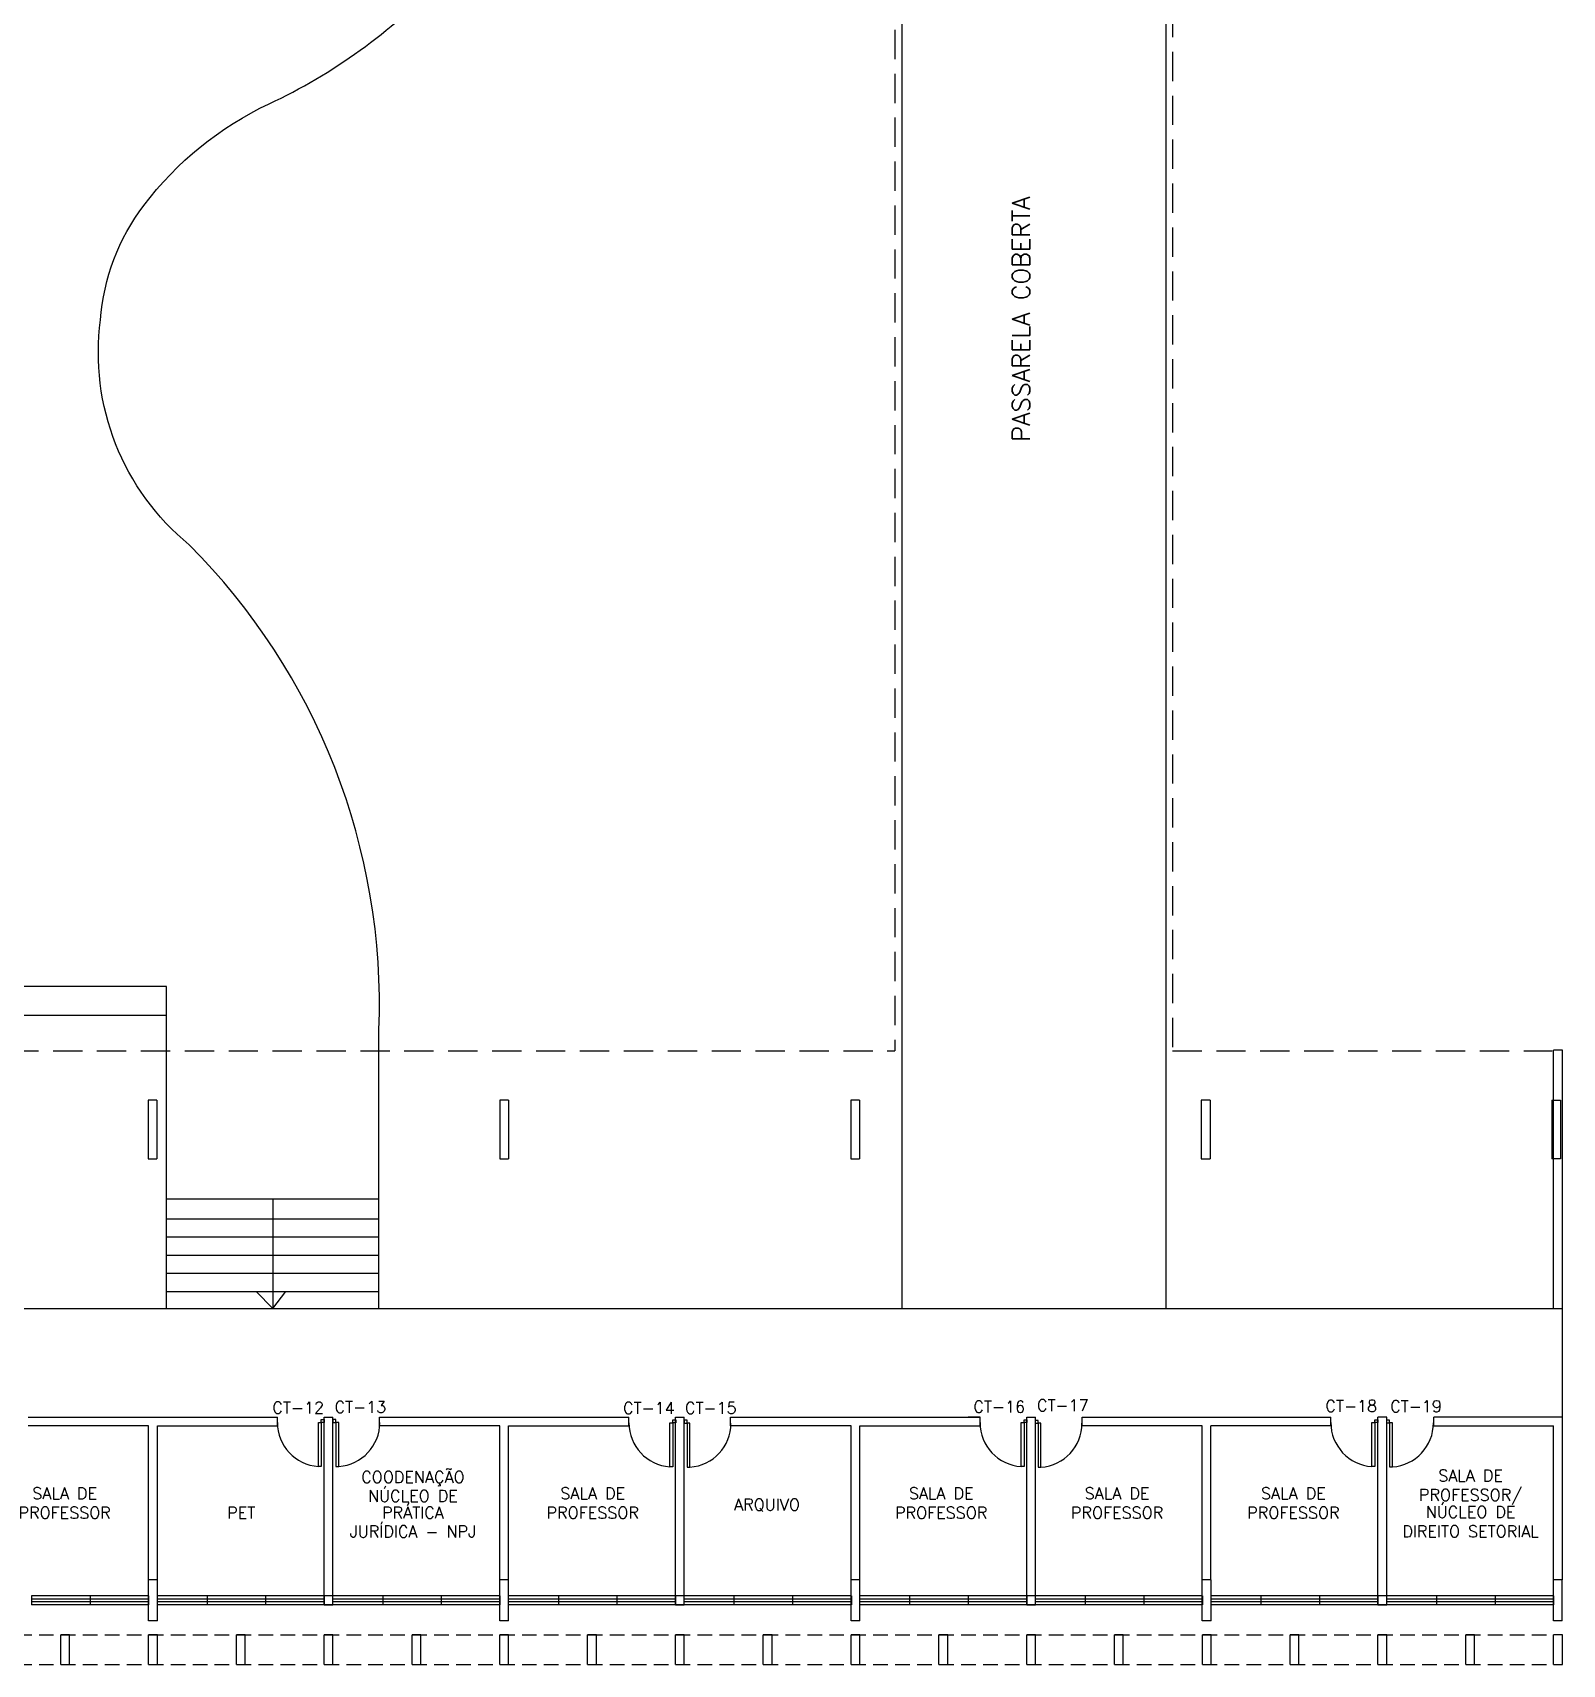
# Model space of a CAD drawing. Header units: millimetres. Extents: x -8036 to 2166, y 1122 to 16128.
# Drawn here: x 2126.18 to 2152.31, y 1130.11 to 1157.99 of the extents above; entities that cross this region are included whole.
import ezdxf
from ezdxf.enums import TextEntityAlignment as Align

# ---------------------------------------------------------------- set-up
doc = ezdxf.new("R2010")
doc.units = ezdxf.units.MM
doc.linetypes.add('DASHED', pattern=[0.75, 0.5, -0.25])
doc.linetypes.add('HIDDEN', pattern=[0.375, 0.25, -0.125])
for name, color, linetype in [('ALVE', 2, 'Continuous'), ('ENDEREÇO', 2, 'Continuous'), ('ESQUADRIA', 1, 'Continuous'), ('ESTRUTURA', 3, 'Continuous'), ('PISO', 1, 'Continuous'), ('PORTA', 2, 'Continuous'), ('PROJ', 1, 'HIDDEN'), ('TEXTO', 2, 'Continuous')]:
    doc.layers.add(name, color=color, linetype=linetype)
doc.styles.add('UNB-100', font='simplex.shx', dxfattribs={"height": 0.2})

# ---------------------------------------------------------------- blocks, each defined once
blk = doc.blocks.new('ESQ1', base_point=(1.096, 1.3))
for p, q in [((1.096, 1.3), (1.096, 1.45)), ((1.096, 1.45), (2.096, 1.45)), ((2.096, 1.394), (1.096, 1.394)), ((2.096, 1.3), (2.096, 1.45)), ((2.096, 1.351), (1.096, 1.351)), ((1.096, 1.3), (2.096, 1.3))]:
    blk.add_line(p, q)
blk = doc.blocks.new('PE', base_point=(61.3, 32.975))
at = {"linetype": 'Continuous'}
for p, q in [((61.35, 33), (61.35, 33.75)), ((61.35, 33.75), (61.4, 33.75)), ((61.4, 33.75), (61.4, 33)), ((61.3, 33), (61.35, 33)), ((61.3, 32.95), (61.3, 33)), ((61.35, 32.95), (61.3, 32.95)), ((61.35, 33), (61.35, 32.95)), ((61.4, 33), (61.35, 33))]:
    blk.add_line(p, q, dxfattribs=at)
blk.add_arc((61.35, 33.002), 0.75, 359.8725, 86.1776, dxfattribs=at)
blk = doc.blocks.new('PD', base_point=(61, 32.975))
at = {"linetype": 'Continuous'}
for p, q in [((60.9, 33.75), (60.9, 33)), ((60.95, 33.75), (60.9, 33.75)), ((60.95, 33), (60.95, 33.75)), ((60.9, 33), (60.95, 33)), ((60.95, 33), (60.95, 32.95)), ((61, 33), (60.95, 33)), ((60.95, 32.95), (61, 32.95)), ((61, 32.95), (61, 33))]:
    blk.add_line(p, q, dxfattribs=at)
blk.add_arc((60.95, 33.002), 0.75, 93.8224, 180.1275, dxfattribs=at)

msp = doc.modelspace()

# ---------------------------------------------------------------- linework, layer by layer
at = {"layer": 'ALVE', "linetype": 'Continuous'}
for p, q in [((2128.466, 1141.695), (2122.159, 1141.695)), ((2128.466, 1141.197), (2128.466, 1141.695)), ((2128.466, 1141.197), (2122.159, 1141.197)), ((2126.103, 1134.34), (2130.364, 1134.34)), ((2128.16, 1134.19), (2126.103, 1134.19)), ((2128.16, 1131.559), (2128.16, 1134.19)), ((2128.31, 1131.559), (2128.31, 1134.19)), ((2128.31, 1134.19), (2130.364, 1134.19)), ((2130.364, 1134.19), (2130.364, 1134.34)), ((2131.16, 1131.134), (2131.16, 1134.34)), ((2131.16, 1134.34), (2131.31, 1134.34)), ((2131.31, 1131.134), (2131.31, 1134.34)), ((2132.103, 1134.34), (2136.364, 1134.34)), ((2132.103, 1134.19), (2132.103, 1134.34)), ((2134.16, 1134.19), (2132.103, 1134.19)), ((2134.16, 1131.559), (2134.16, 1134.19)), ((2134.31, 1134.19), (2136.364, 1134.19)), ((2134.31, 1131.559), (2134.31, 1134.19)), ((2136.364, 1134.19), (2136.364, 1134.34)), ((2137.16, 1131.134), (2137.16, 1134.34)), ((2137.16, 1134.34), (2137.31, 1134.34)), ((2137.31, 1131.134), (2137.31, 1134.34)), ((2138.103, 1134.34), (2142.364, 1134.34)), ((2138.103, 1134.19), (2138.103, 1134.34)), ((2140.16, 1134.19), (2138.103, 1134.19)), ((2140.16, 1131.559), (2140.16, 1134.19)), ((2140.31, 1131.559), (2140.31, 1134.19)), ((2140.31, 1134.19), (2142.364, 1134.19)), ((2142.364, 1134.34), (2142.16, 1134.34)), ((2142.364, 1134.19), (2142.364, 1134.34)), ((2143.16, 1131.134), (2143.16, 1134.34)), ((2143.16, 1134.34), (2143.31, 1134.34)), ((2143.31, 1131.134), (2143.31, 1134.34)), ((2144.105, 1134.34), (2148.357, 1134.34)), ((2144.105, 1134.19), (2144.105, 1134.34)), ((2146.158, 1134.19), (2144.105, 1134.19)), ((2146.158, 1131.559), (2146.158, 1134.19)), ((2146.308, 1131.559), (2146.308, 1134.19)), ((2148.357, 1134.19), (2146.308, 1134.19)), ((2148.357, 1134.19), (2148.357, 1134.34)), ((2149.16, 1131.134), (2149.16, 1134.34)), ((2149.31, 1134.34), (2149.16, 1134.34)), ((2149.31, 1131.134), (2149.31, 1134.34)), ((2152.31, 1134.34), (2150.117, 1134.34)), ((2150.117, 1134.19), (2150.117, 1134.34)), ((2150.117, 1134.19), (2152.16, 1134.19)), ((2152.16, 1131.559), (2152.16, 1134.19)), ((2152.31, 1131.559), (2152.31, 1134.34))]:
    msp.add_line(p, q, dxfattribs=at)
at = {"layer": 'ESQUADRIA'}
for p, q in [((2128.16, 1131.284), (2127.16, 1131.284)), ((2127.16, 1131.284), (2127.16, 1131.134)), ((2127.16, 1131.233), (2128.16, 1131.233)), ((2127.16, 1131.19), (2128.16, 1131.19)), ((2128.16, 1131.134), (2127.16, 1131.134)), ((2128.16, 1131.284), (2128.16, 1131.134)), ((2128.16, 1131.284), (2128.16, 1131.134)), ((2128.16, 1131.134), (2128.16, 1131.134)), ((2129.16, 1131.284), (2128.31, 1131.284)), ((2128.31, 1131.233), (2129.16, 1131.233)), ((2128.31, 1131.19), (2129.16, 1131.19)), ((2129.16, 1131.134), (2128.31, 1131.134)), ((2129.16, 1131.284), (2129.16, 1131.134)), ((2130.16, 1131.284), (2130.16, 1131.134)), ((2131.16, 1131.284), (2130.16, 1131.284)), ((2130.16, 1131.233), (2131.16, 1131.233)), ((2130.16, 1131.19), (2131.16, 1131.19)), ((2131.16, 1131.134), (2130.16, 1131.134)), ((2132.16, 1131.284), (2131.31, 1131.284)), ((2131.31, 1131.233), (2132.16, 1131.233)), ((2131.31, 1131.19), (2132.16, 1131.19)), ((2132.16, 1131.134), (2131.31, 1131.134)), ((2132.16, 1131.284), (2132.16, 1131.134)), ((2133.16, 1131.284), (2133.16, 1131.134)), ((2134.16, 1131.284), (2133.16, 1131.284)), ((2133.16, 1131.233), (2134.16, 1131.233)), ((2133.16, 1131.19), (2134.16, 1131.19)), ((2134.16, 1131.134), (2133.16, 1131.134)), ((2134.16, 1131.284), (2134.16, 1131.134)), ((2134.16, 1131.284), (2134.16, 1131.134)), ((2134.162, 1131.134), (2134.16, 1131.134)), ((2135.16, 1131.284), (2134.31, 1131.284)), ((2134.31, 1131.233), (2135.16, 1131.233)), ((2134.31, 1131.19), (2135.16, 1131.19)), ((2135.16, 1131.134), (2134.312, 1131.134)), ((2135.16, 1131.284), (2135.16, 1131.134)), ((2137.16, 1131.284), (2136.16, 1131.284)), ((2136.16, 1131.284), (2136.16, 1131.134)), ((2136.16, 1131.233), (2137.16, 1131.233)), ((2136.16, 1131.19), (2137.16, 1131.19)), ((2137.16, 1131.134), (2136.16, 1131.134)), ((2138.16, 1131.284), (2137.31, 1131.284)), ((2137.31, 1131.233), (2138.16, 1131.233)), ((2137.31, 1131.19), (2138.16, 1131.19)), ((2138.16, 1131.134), (2137.31, 1131.134)), ((2138.16, 1131.284), (2138.16, 1131.134)), ((2140.16, 1131.284), (2139.16, 1131.284)), ((2139.16, 1131.284), (2139.16, 1131.134)), ((2139.16, 1131.233), (2140.16, 1131.233)), ((2139.16, 1131.19), (2140.16, 1131.19)), ((2140.16, 1131.134), (2139.16, 1131.134)), ((2140.16, 1131.284), (2140.16, 1131.134)), ((2140.16, 1131.284), (2140.16, 1131.134)), ((2140.16, 1131.134), (2140.16, 1131.134)), ((2140.166, 1131.284), (2140.166, 1131.134)), ((2141.16, 1131.284), (2140.31, 1131.284)), ((2140.31, 1131.233), (2141.16, 1131.233)), ((2140.31, 1131.19), (2141.16, 1131.19)), ((2141.16, 1131.134), (2140.31, 1131.134)), ((2141.16, 1131.284), (2141.16, 1131.134)), ((2142.16, 1131.284), (2142.16, 1131.134)), ((2143.16, 1131.284), (2142.16, 1131.284)), ((2142.16, 1131.233), (2143.16, 1131.233)), ((2142.16, 1131.19), (2143.16, 1131.19)), ((2143.16, 1131.134), (2142.16, 1131.134)), ((2144.16, 1131.284), (2143.31, 1131.284)), ((2143.31, 1131.233), (2144.16, 1131.233)), ((2143.31, 1131.19), (2144.16, 1131.19)), ((2144.16, 1131.134), (2143.31, 1131.134)), ((2144.16, 1131.284), (2144.16, 1131.134)), ((2146.16, 1131.284), (2145.16, 1131.284)), ((2145.16, 1131.284), (2145.16, 1131.134)), ((2145.16, 1131.233), (2146.16, 1131.233)), ((2145.16, 1131.19), (2146.16, 1131.19)), ((2146.16, 1131.134), (2145.16, 1131.134)), ((2146.16, 1131.284), (2146.16, 1131.134)), ((2147.16, 1131.134), (2146.309, 1131.134)), ((2147.16, 1131.284), (2146.31, 1131.284)), ((2146.31, 1131.233), (2147.16, 1131.233)), ((2146.31, 1131.19), (2147.16, 1131.19)), ((2149.16, 1131.284), (2148.16, 1131.284)), ((2148.16, 1131.233), (2149.16, 1131.233)), ((2148.16, 1131.19), (2149.16, 1131.19)), ((2149.16, 1131.134), (2148.16, 1131.134)), ((2150.16, 1131.284), (2149.31, 1131.284)), ((2149.31, 1131.233), (2150.16, 1131.233)), ((2149.31, 1131.19), (2150.16, 1131.19)), ((2150.16, 1131.134), (2149.31, 1131.134))]:
    msp.add_line(p, q, dxfattribs=at)
at = {"layer": 'ESQUADRIA', "linetype": 'Continuous'}
for p, q in [((2128.16, 1131.134), (2128.16, 1131.134)), ((2134.162, 1131.134), (2134.16, 1131.134)), ((2140.16, 1131.134), (2140.16, 1131.134))]:
    msp.add_line(p, q, dxfattribs=at)
at = {"layer": 'ESTRUTURA'}
for p, q in [((2128.151, 1139.754), (2128.151, 1138.752)), ((2128.301, 1139.754), (2128.301, 1138.752)), ((2134.158, 1139.754), (2134.158, 1138.752)), ((2134.308, 1139.754), (2134.308, 1138.752)), ((2140.154, 1139.754), (2140.154, 1138.752)), ((2140.304, 1139.754), (2140.304, 1138.752)), ((2146.142, 1139.754), (2146.142, 1138.752)), ((2146.292, 1139.754), (2146.292, 1138.752)), ((2152.13, 1139.754), (2152.13, 1138.752)), ((2152.28, 1139.754), (2152.28, 1138.752))]:
    msp.add_line(p, q, dxfattribs=at)
at = {"layer": 'ESTRUTURA', "linetype": 'Continuous'}
for p, q in [((2128.301, 1139.754), (2128.151, 1139.754)), ((2134.308, 1139.754), (2134.158, 1139.754)), ((2140.304, 1139.754), (2140.154, 1139.754)), ((2146.292, 1139.754), (2146.142, 1139.754)), ((2152.13, 1139.754), (2152.28, 1139.754)), ((2128.151, 1138.752), (2128.301, 1138.752)), ((2134.158, 1138.752), (2134.308, 1138.752)), ((2140.154, 1138.752), (2140.304, 1138.752)), ((2146.142, 1138.752), (2146.292, 1138.752)), ((2152.28, 1138.752), (2152.13, 1138.752)), ((2128.16, 1130.857), (2128.16, 1131.559)), ((2128.31, 1131.559), (2128.16, 1131.559)), ((2128.31, 1130.857), (2128.31, 1131.559)), ((2134.16, 1130.857), (2134.16, 1131.559)), ((2134.31, 1131.559), (2134.16, 1131.559)), ((2134.31, 1130.857), (2134.31, 1131.559)), ((2140.16, 1130.857), (2140.16, 1131.559)), ((2140.31, 1131.559), (2140.16, 1131.559)), ((2140.31, 1130.857), (2140.31, 1131.559)), ((2146.308, 1131.559), (2146.158, 1131.559)), ((2146.159, 1130.857), (2146.159, 1131.559)), ((2146.309, 1130.857), (2146.309, 1131.559)), ((2152.156, 1130.857), (2152.156, 1131.559)), ((2152.306, 1131.559), (2152.156, 1131.559)), ((2152.306, 1130.857), (2152.306, 1131.559)), ((2131.16, 1131.284), (2131.16, 1131.134)), ((2131.16, 1131.284), (2131.16, 1131.134)), ((2131.31, 1131.134), (2131.16, 1131.134)), ((2137.16, 1131.284), (2137.16, 1131.134)), ((2137.16, 1131.284), (2137.16, 1131.134)), ((2137.31, 1131.134), (2137.16, 1131.134)), ((2143.31, 1131.134), (2143.16, 1131.134)), ((2149.31, 1131.134), (2149.16, 1131.134)), ((2128.31, 1130.857), (2128.16, 1130.857)), ((2134.31, 1130.857), (2134.16, 1130.857)), ((2140.31, 1130.857), (2140.16, 1130.857)), ((2146.309, 1130.857), (2146.159, 1130.857)), ((2152.306, 1130.857), (2152.156, 1130.857)), ((2126.66, 1130.115), (2126.66, 1130.618)), ((2126.81, 1130.115), (2126.81, 1130.618)), ((2128.16, 1130.115), (2128.16, 1130.618)), ((2128.31, 1130.115), (2128.31, 1130.618)), ((2129.66, 1130.115), (2129.66, 1130.618)), ((2129.81, 1130.115), (2129.81, 1130.618)), ((2131.16, 1130.115), (2131.16, 1130.618)), ((2131.31, 1130.115), (2131.31, 1130.618)), ((2132.66, 1130.115), (2132.66, 1130.618)), ((2132.81, 1130.115), (2132.81, 1130.618)), ((2134.16, 1130.115), (2134.16, 1130.618)), ((2134.31, 1130.115), (2134.31, 1130.618)), ((2135.66, 1130.115), (2135.66, 1130.618)), ((2135.81, 1130.115), (2135.81, 1130.618)), ((2137.16, 1130.115), (2137.16, 1130.618)), ((2137.31, 1130.115), (2137.31, 1130.618)), ((2138.66, 1130.115), (2138.66, 1130.618)), ((2138.81, 1130.115), (2138.81, 1130.618)), ((2140.16, 1130.115), (2140.16, 1130.618)), ((2140.31, 1130.115), (2140.31, 1130.618)), ((2141.66, 1130.115), (2141.66, 1130.618)), ((2141.81, 1130.115), (2141.81, 1130.618)), ((2143.16, 1130.115), (2143.16, 1130.618)), ((2143.31, 1130.115), (2143.31, 1130.618)), ((2144.66, 1130.115), (2144.66, 1130.618)), ((2144.81, 1130.115), (2144.81, 1130.618)), ((2146.16, 1130.115), (2146.16, 1130.618)), ((2146.31, 1130.115), (2146.31, 1130.618)), ((2147.66, 1130.115), (2147.66, 1130.618)), ((2147.81, 1130.115), (2147.81, 1130.618)), ((2149.16, 1130.115), (2149.16, 1130.618)), ((2149.31, 1130.115), (2149.31, 1130.618)), ((2150.66, 1130.115), (2150.66, 1130.618)), ((2150.81, 1130.115), (2150.81, 1130.618)), ((2152.16, 1130.115), (2152.16, 1130.618)), ((2152.31, 1130.115), (2152.31, 1130.618))]:
    msp.add_line(p, q, dxfattribs=at)
for points in [[(2131.31, 1131.134), (2131.31, 1131.284), (2131.16, 1131.284), (2131.16, 1131.134), (2131.31, 1131.134)], [(2137.16, 1131.284), (2137.16, 1131.134), (2137.31, 1131.134), (2137.31, 1131.284), (2137.16, 1131.284)], [(2126.81, 1130.618), (2126.66, 1130.618)], [(2128.31, 1130.618), (2128.16, 1130.618)], [(2129.81, 1130.618), (2129.66, 1130.618)], [(2131.31, 1130.618), (2131.16, 1130.618)], [(2132.81, 1130.618), (2132.66, 1130.618)], [(2134.31, 1130.618), (2134.16, 1130.618)], [(2135.81, 1130.618), (2135.66, 1130.618)], [(2137.31, 1130.618), (2137.16, 1130.618)], [(2138.81, 1130.618), (2138.66, 1130.618)], [(2140.31, 1130.618), (2140.16, 1130.618)], [(2141.81, 1130.618), (2141.66, 1130.618)], [(2143.31, 1130.618), (2143.16, 1130.618)], [(2144.81, 1130.618), (2144.66, 1130.618)], [(2146.31, 1130.618), (2146.16, 1130.618)], [(2147.81, 1130.618), (2147.66, 1130.618)], [(2149.31, 1130.618), (2149.16, 1130.618)], [(2150.81, 1130.618), (2150.66, 1130.618)], [(2152.31, 1130.618), (2152.16, 1130.618)], [(2126.66, 1130.115), (2126.81, 1130.115)], [(2128.16, 1130.115), (2128.31, 1130.115)], [(2129.66, 1130.115), (2129.81, 1130.115)], [(2131.16, 1130.115), (2131.31, 1130.115)], [(2132.66, 1130.115), (2132.81, 1130.115)], [(2134.16, 1130.115), (2134.31, 1130.115)], [(2135.66, 1130.115), (2135.81, 1130.115)], [(2137.16, 1130.115), (2137.31, 1130.115)], [(2138.66, 1130.115), (2138.81, 1130.115)], [(2140.16, 1130.115), (2140.31, 1130.115)], [(2141.66, 1130.115), (2141.81, 1130.115)], [(2143.16, 1130.115), (2143.31, 1130.115)], [(2144.66, 1130.115), (2144.81, 1130.115)], [(2146.16, 1130.115), (2146.31, 1130.115)], [(2147.66, 1130.115), (2147.81, 1130.115)], [(2149.16, 1130.115), (2149.31, 1130.115)], [(2150.66, 1130.115), (2150.81, 1130.115)], [(2152.16, 1130.115), (2152.31, 1130.115)]]:
    msp.add_lwpolyline(points, dxfattribs=at)
for points in [[(2143.16, 1131.284), (2143.16, 1131.134), (2143.31, 1131.134), (2143.31, 1131.284), (2143.16, 1131.284)], [(2149.16, 1131.284), (2149.16, 1131.134), (2149.31, 1131.134), (2149.31, 1131.284), (2149.16, 1131.284)]]:
    msp.add_lwpolyline(points, close=True, dxfattribs=at)
at = {"layer": 'PISO', "linetype": 'Continuous'}
for p, q in [((2145.538, 1177.157), (2145.538, 1136.194)), ((2141.027, 1163.021), (2141.027, 1136.194)), ((2128.466, 1136.194), (2128.466, 1141.197)), ((2152.16, 1136.194), (2152.16, 1140.605)), ((2152.31, 1140.605), (2152.16, 1140.605)), ((2152.31, 1136.194), (2152.31, 1140.605)), ((2128.466, 1138.069), (2132.096, 1138.069)), ((2130.281, 1138.069), (2130.281, 1136.194)), ((2128.466, 1137.726), (2132.096, 1137.726)), ((2128.466, 1137.416), (2132.096, 1137.416)), ((2128.466, 1137.106), (2132.096, 1137.106)), ((2128.466, 1136.795), (2132.096, 1136.795)), ((2128.466, 1136.485), (2132.096, 1136.485)), ((2130.281, 1136.194), (2130, 1136.485)), ((2130.281, 1136.194), (2130.507, 1136.485)), ((2122.187, 1136.194), (2152.31, 1136.194)), ((2152.31, 1134.34), (2152.31, 1136.194))]:
    msp.add_line(p, q, dxfattribs=at)
msp.add_lwpolyline([(2132.096, 1136.194), (2132.096, 1140.952, 0.208524), (2128.856, 1149.237, -0.260132), (2127.34, 1153.081, -0.144247), (2128.079, 1155.035, -0.121497), (2130.219, 1156.77, 0.092683), (2133.131, 1158.868, 0.040987), (2134.579, 1160.66, 0.035473), (2135.917, 1162.96)], format="xyb", dxfattribs=at)
at = {"layer": 'PROJ', "linetype": 'DASHED'}
for p, q in [((2145.65, 1177.159), (2145.65, 1140.595)), ((2140.909, 1174.534), (2140.909, 1140.595)), ((2097.279, 1140.595), (2140.909, 1140.595)), ((2145.65, 1140.595), (2152.138, 1140.595))]:
    msp.add_line(p, q, dxfattribs=at)
at = {"layer": 'PROJ', "linetype": 'HIDDEN'}
for p, q in [((2122.164, 1130.618), (2152.16, 1130.618)), ((2122.164, 1130.115), (2152.16, 1130.115))]:
    msp.add_line(p, q, dxfattribs=at)

# ---------------------------------------------------------------- block references
at = {"layer": 'ESQUADRIA', "linetype": 'Continuous', "rotation": 180}
for p in [(2127.16, 1131.284), (2130.16, 1131.284), (2133.16, 1131.284), (2136.16, 1131.284), (2139.16, 1131.284), (2142.16, 1131.284), (2145.16, 1131.284), (2148.16, 1131.284), (2151.16, 1131.284), (2152.16, 1131.284)]:
    msp.add_blockref('ESQ1', p, dxfattribs=at)
at = {"layer": 'PORTA', "linetype": 'Continuous', "rotation": 180}
for name, p in [('PE', (2131.16, 1134.271)), ('PD', (2131.31, 1134.271)), ('PE', (2137.165, 1134.265)), ('PD', (2137.308, 1134.259)), ('PE', (2143.164, 1134.269)), ('PD', (2143.304, 1134.258)), ('PE', (2149.155, 1134.269)), ('PD', (2149.308, 1134.263))]:
    msp.add_blockref(name, p, dxfattribs=at)

# ---------------------------------------------------------------- texts
at = {"layer": 'ENDEREÇO', "linetype": 'Continuous', "style": 'UNB-100'}
for s, p in [('CT-12', (2130.717, 1134.399)), ('CT-13', (2131.779, 1134.411)), ('CT-14', (2136.707, 1134.392)), ('CT-15', (2137.764, 1134.396)), ('CT-16', (2142.691, 1134.415)), ('CT-17', (2143.777, 1134.439)), ('CT-18', (2148.704, 1134.43)), ('CT-19', (2149.81, 1134.423))]:
    msp.add_text(s, height=0.2, dxfattribs=at).set_placement(p, align=Align.CENTER)
at = {"layer": 'TEXTO', "linetype": 'Continuous', "style": 'UNB-100'}
msp.add_text('PASSARELA COBERTA', height=0.3, rotation=90, dxfattribs=at).set_placement((2143.214, 1153.094), align=Align.CENTER)
for s, p in [('COODENAÇÃO', (2132.676, 1133.214)), ('SALA DE', (2150.742, 1133.24)), ('SALA DE', (2126.727, 1132.936)), ('NÚCLEO DE', (2132.676, 1132.892)), ('SALA DE', (2135.747, 1132.936)), ('SALA DE', (2141.7, 1132.936)), ('SALA DE', (2144.704, 1132.936)), ('SALA DE', (2147.716, 1132.936)), ('PROFESSOR/', (2150.742, 1132.909)), ('PROFESSOR', (2126.727, 1132.604)), ('PET', (2129.743, 1132.604)), ('PRÁTICA', (2132.676, 1132.606)), ('PROFESSOR', (2135.747, 1132.604)), ('ARQUIVO', (2138.724, 1132.745)), ('PROFESSOR', (2141.7, 1132.604)), ('PROFESSOR', (2144.704, 1132.604)), ('PROFESSOR', (2147.716, 1132.604)), ('NÚCLEO DE', (2150.742, 1132.617)), ('JURÍDICA - NPJ', (2132.676, 1132.284)), ('DIREITO SETORIAL', (2150.742, 1132.286))]:
    msp.add_text(s, height=0.2, dxfattribs=at).set_placement(p, align=Align.CENTER)

doc.saveas('drawing.dxf')
